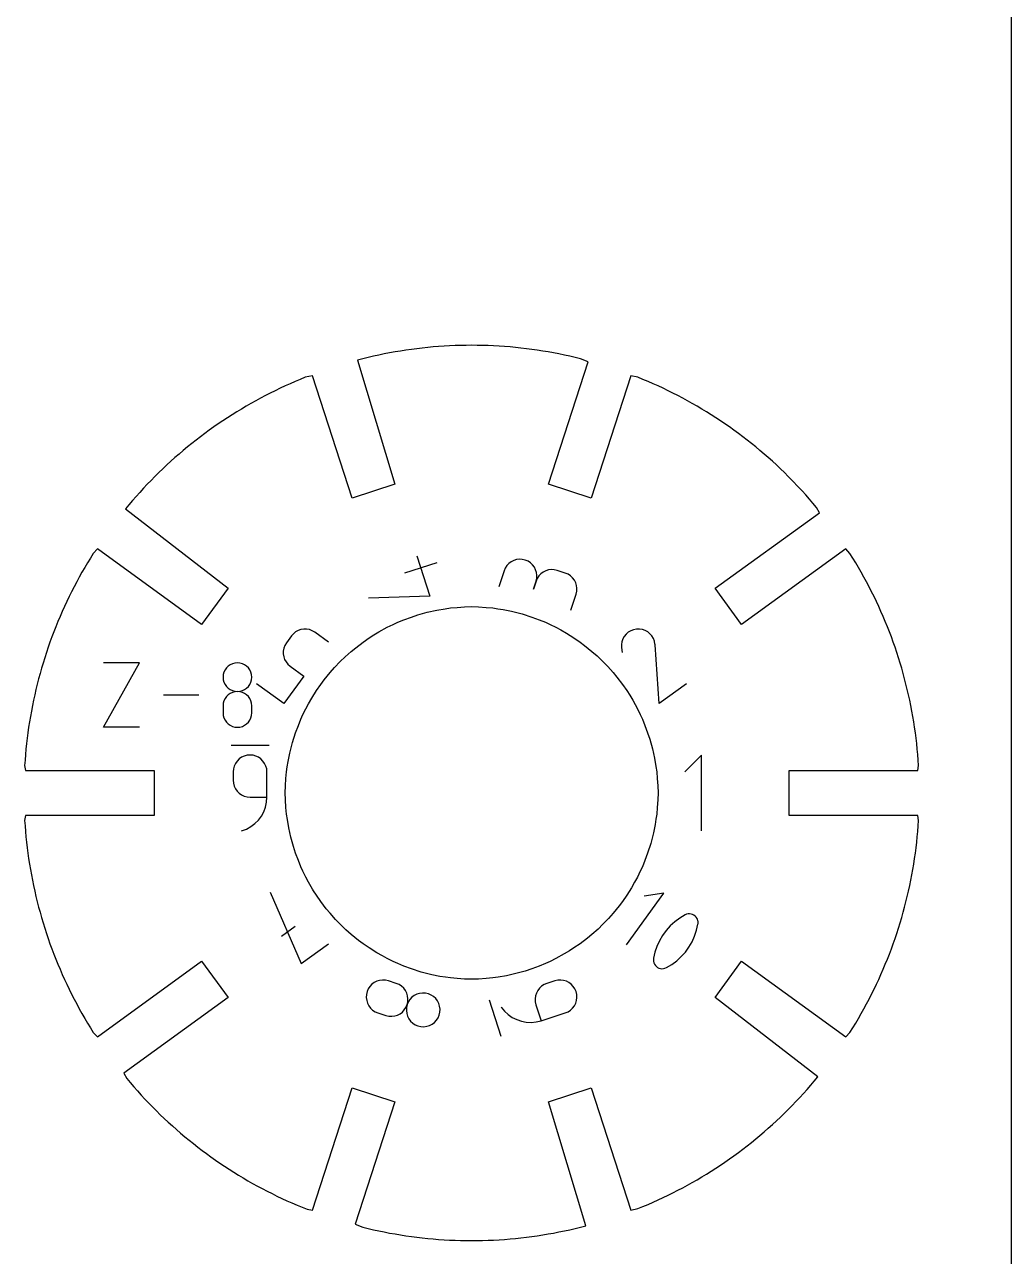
# Model space of a CAD drawing. Header units: metres. Extents: x 0 to 18, y 0 to 24.
# Drawn here: x 14.099 to 18, y 5.306 to 10.179 of the extents above; entities that cross this region are included whole.
import ezdxf

# ---------------------------------------------------------------- set-up
doc = ezdxf.new("R2010")
doc.units = ezdxf.units.M

msp = doc.modelspace()

# ---------------------------------------------------------------- linework, layer by layer
at = {"layer": 'annotation', "color": 1}
for p, q in [((15.727743, 8.050019), (15.601027, 8.008846)), ((15.648884, 8.076896), (15.700359, 7.918474)), ((16.01303, 8.047358), (16.005131, 8.039011)), ((16.022156, 8.054168), (16.01303, 8.047358)), ((16.03227, 8.059322), (16.022156, 8.054168)), ((16.043134, 8.0627), (16.03227, 8.059322)), ((16.054508, 8.064182), (16.043134, 8.0627)), ((16.066153, 8.06365), (16.054508, 8.064182)), ((16.077829, 8.060984), (16.066153, 8.06365)), ((16.088896, 8.056261), (16.077829, 8.060984)), ((16.077829, 8.060984), (16.077829, 8.060984)), ((16.098671, 8.049833), (16.088896, 8.056261)), ((16.107032, 8.041938), (16.098671, 8.049833)), ((16.113858, 8.032812), (16.107032, 8.041938)), ((15.993974, 8.018183), (15.973388, 7.954825)), ((15.9987, 8.029246), (15.993974, 8.018183)), ((16.005131, 8.039011), (15.9987, 8.029246)), ((16.119027, 8.022693), (16.113858, 8.032812)), ((16.122416, 8.011816), (16.119027, 8.022693)), ((16.123905, 8.000419), (16.122416, 8.011816)), ((16.12337, 7.988738), (16.123905, 8.000419)), ((16.131847, 7.997838), (16.125416, 7.988074)), ((16.139746, 8.006185), (16.131847, 7.997838)), ((16.148872, 8.012996), (16.139746, 8.006185)), ((16.158986, 8.018149), (16.148872, 8.012996)), ((16.16985, 8.021527), (16.158986, 8.018149)), ((16.181224, 8.02301), (16.16985, 8.021527)), ((16.192869, 8.022478), (16.181224, 8.02301)), ((16.204545, 8.019812), (16.192869, 8.022478)), ((16.236269, 8.009504), (16.204545, 8.019812)), ((16.204545, 8.019812), (16.204545, 8.019812)), ((16.247287, 8.004796), (16.236269, 8.009504)), ((16.257023, 7.998381), (16.247287, 8.004796)), ((16.265354, 7.990496), (16.257023, 7.998381)), ((16.12069, 7.977011), (16.110383, 7.945287)), ((16.110383, 7.945287), (16.12069, 7.977011)), ((16.12069, 7.977011), (16.12337, 7.988738)), ((16.125416, 7.988074), (16.12069, 7.977011)), ((16.12069, 7.977011), (16.12069, 7.977011)), ((16.272157, 7.981378), (16.265354, 7.990496)), ((16.277309, 7.971264), (16.272157, 7.981378)), ((16.280688, 7.96039), (16.277309, 7.971264)), ((16.282169, 7.948996), (16.280688, 7.96039)), ((16.281632, 7.937316), (16.282169, 7.948996)), ((15.700359, 7.918474), (15.457914, 7.909647)), ((16.258365, 7.862231), (16.278951, 7.925589)), ((16.278951, 7.925589), (16.281632, 7.937316)), ((16.278951, 7.925589), (16.278951, 7.925589)), ((15.153057, 7.760411), (15.13355, 7.733562)), ((15.160972, 7.769474), (15.153057, 7.760411)), ((15.17011, 7.776779), (15.160972, 7.769474)), ((15.18021, 7.782283), (15.17011, 7.776779)), ((15.191004, 7.785947), (15.18021, 7.782283)), ((15.20223, 7.787728), (15.191004, 7.785947)), ((15.213623, 7.787586), (15.20223, 7.787728)), ((15.224917, 7.78548), (15.213623, 7.787586)), ((15.235849, 7.781368), (15.224917, 7.78548)), ((15.246155, 7.77521), (15.235849, 7.781368)), ((15.30005, 7.736053), (15.246155, 7.77521)), ((15.246155, 7.77521), (15.246155, 7.77521)), ((16.464033, 7.748742), (16.460213, 7.737901)), ((16.469599, 7.758679), (16.464033, 7.748742)), ((16.476744, 7.767508), (16.469599, 7.758679)), ((16.485302, 7.775028), (16.476744, 7.767508)), ((16.495108, 7.781036), (16.485302, 7.775028)), ((16.505993, 7.785331), (16.495108, 7.781036)), ((16.517793, 7.78771), (16.505993, 7.785331)), ((16.529799, 7.78784), (16.517793, 7.78771)), ((16.517793, 7.78771), (16.517793, 7.78771)), ((16.541323, 7.785903), (16.529799, 7.78784)), ((16.552158, 7.782062), (16.541323, 7.785903)), ((16.562093, 7.776481), (16.552158, 7.782062)), ((16.57092, 7.769325), (16.562093, 7.776481)), ((16.57843, 7.760757), (16.57092, 7.769325)), ((16.584413, 7.750942), (16.57843, 7.760757)), ((16.588661, 7.740043), (16.584413, 7.750942)), ((15.121162, 7.701018), (15.121027, 7.689642)), ((15.123265, 7.712304), (15.121162, 7.701018)), ((15.127379, 7.72324), (15.123265, 7.712304)), ((15.13355, 7.733562), (15.127379, 7.72324)), ((15.13355, 7.733562), (15.13355, 7.733562)), ((16.460213, 7.737901), (16.458305, 7.726357)), ((16.458305, 7.726357), (16.458475, 7.714311)), ((16.458475, 7.714311), (16.461261, 7.695593)), ((16.590964, 7.728225), (16.588661, 7.740043)), ((16.591002, 7.72796), (16.590964, 7.728225)), ((16.590964, 7.728225), (16.590964, 7.728225)), ((16.591034, 7.727704), (16.591002, 7.72796)), ((16.591059, 7.727457), (16.591034, 7.727704)), ((16.591078, 7.727217), (16.591059, 7.727457)), ((16.591077, 7.726052), (16.591089, 7.726286)), ((16.607974, 7.49334), (16.591077, 7.726052)), ((16.591077, 7.726052), (16.591077, 7.726052)), ((16.59109, 7.726981), (16.591078, 7.727217)), ((16.591089, 7.726286), (16.591096, 7.726518)), ((16.591096, 7.726749), (16.59109, 7.726981)), ((16.591096, 7.726518), (16.591096, 7.726749)), ((14.410972, 7.39943), (14.552558, 7.654426)), ((14.552558, 7.654426), (14.410972, 7.654426)), ((14.920115, 7.650565), (14.911296, 7.646373)), ((14.929689, 7.6532), (14.920115, 7.650565)), ((14.939857, 7.654114), (14.929689, 7.6532)), ((14.950024, 7.6532), (14.939857, 7.654114)), ((14.939857, 7.654114), (14.939857, 7.654114)), ((14.959598, 7.650565), (14.950024, 7.6532)), ((14.968417, 7.646373), (14.959598, 7.650565)), ((15.121027, 7.689642), (15.122818, 7.678439)), ((15.122818, 7.678439), (15.126488, 7.66767)), ((15.126488, 7.66767), (15.131995, 7.657597)), ((15.131995, 7.657597), (15.139295, 7.648481)), ((14.884146, 7.607708), (14.883232, 7.597569)), ((14.886779, 7.617261), (14.884146, 7.607708)), ((14.890972, 7.626066), (14.886779, 7.617261)), ((14.896563, 7.633961), (14.890972, 7.626066)), ((14.903391, 7.640784), (14.896563, 7.633961)), ((14.911296, 7.646373), (14.903391, 7.640784)), ((14.976322, 7.640784), (14.968417, 7.646373)), ((14.98315, 7.633961), (14.976322, 7.640784)), ((14.988741, 7.626066), (14.98315, 7.633961)), ((14.992934, 7.617261), (14.988741, 7.626066)), ((14.995568, 7.607708), (14.992934, 7.617261)), ((14.996481, 7.597569), (14.995568, 7.607708)), ((15.202239, 7.601428), (15.123715, 7.493348)), ((15.139295, 7.648481), (15.148344, 7.640585)), ((15.148344, 7.640585), (15.202239, 7.601428)), ((14.883232, 7.597569), (14.883232, 7.597569)), ((14.883232, 7.597569), (14.884146, 7.587382)), ((14.884146, 7.587382), (14.886781, 7.577792)), ((14.886781, 7.577792), (14.890976, 7.568959)), ((14.890976, 7.568959), (14.896568, 7.561044)), ((14.896568, 7.561044), (14.903398, 7.554208)), ((14.903398, 7.554208), (14.911303, 7.548611)), ((14.96841, 7.548611), (14.976315, 7.554208)), ((14.976315, 7.554208), (14.983145, 7.561044)), ((14.983145, 7.561044), (14.988737, 7.568959)), ((14.988737, 7.568959), (14.992932, 7.577792)), ((14.992932, 7.577792), (14.995567, 7.587382)), ((14.995567, 7.587382), (14.996481, 7.597569)), ((14.996481, 7.597569), (14.996481, 7.597569)), ((15.123715, 7.493348), (15.015923, 7.571662)), ((16.715765, 7.571654), (16.607974, 7.49334)), ((14.787633, 7.526928), (14.648206, 7.526928)), ((14.886779, 7.503944), (14.884146, 7.494358)), ((14.890972, 7.512774), (14.886779, 7.503944)), ((14.896563, 7.520687), (14.890972, 7.512774)), ((14.903391, 7.527522), (14.896563, 7.520687)), ((14.911296, 7.533118), (14.903391, 7.527522)), ((14.920115, 7.537314), (14.911296, 7.533118)), ((14.911303, 7.548611), (14.920122, 7.544414)), ((14.929689, 7.53995), (14.920115, 7.537314)), ((14.920122, 7.544414), (14.929694, 7.541779)), ((14.939857, 7.540864), (14.929689, 7.53995)), ((14.929694, 7.541779), (14.939857, 7.540864)), ((14.939857, 7.540864), (14.95002, 7.541779)), ((14.950024, 7.539951), (14.939857, 7.540864)), ((14.939857, 7.540864), (14.939857, 7.540864)), ((14.939857, 7.540864), (14.939857, 7.540864)), ((14.95002, 7.541779), (14.959591, 7.544414)), ((14.959598, 7.537316), (14.950024, 7.539951)), ((14.959591, 7.544414), (14.96841, 7.548611)), ((14.968417, 7.533122), (14.959598, 7.537316)), ((14.976322, 7.527527), (14.968417, 7.533122)), ((14.98315, 7.520694), (14.976322, 7.527527)), ((14.988741, 7.512781), (14.98315, 7.520694)), ((14.992934, 7.503951), (14.988741, 7.512781)), ((14.995568, 7.494362), (14.992934, 7.503951)), ((14.884146, 7.494358), (14.883232, 7.484176)), ((14.883232, 7.484176), (14.883232, 7.455967)), ((14.883232, 7.455967), (14.883232, 7.455967)), ((14.883232, 7.455967), (14.884146, 7.445786)), ((14.995567, 7.445786), (14.996481, 7.455967)), ((14.996481, 7.484176), (14.995568, 7.494362)), ((14.996481, 7.455967), (14.996481, 7.484176)), ((14.996481, 7.484176), (14.996481, 7.484176)), ((14.884146, 7.445786), (14.886781, 7.43621)), ((14.886781, 7.43621), (14.890976, 7.427399)), ((14.890976, 7.427399), (14.896568, 7.419509)), ((14.896568, 7.419509), (14.903398, 7.412699)), ((14.903398, 7.412699), (14.911303, 7.407128)), ((14.911303, 7.407128), (14.920122, 7.402952)), ((14.959591, 7.402952), (14.96841, 7.407128)), ((14.96841, 7.407128), (14.976315, 7.412699)), ((14.976315, 7.412699), (14.983145, 7.419509)), ((14.983145, 7.419509), (14.988737, 7.427399)), ((14.988737, 7.427399), (14.992932, 7.43621)), ((14.992932, 7.43621), (14.995567, 7.445786)), ((14.552558, 7.39943), (14.410972, 7.39943)), ((14.920122, 7.402952), (14.929694, 7.400331)), ((14.929694, 7.400331), (14.939857, 7.399422)), ((14.939857, 7.399422), (14.95002, 7.400331)), ((14.939857, 7.399422), (14.939857, 7.399422)), ((14.95002, 7.400331), (14.959591, 7.402952)), ((15.065026, 7.327066), (14.915026, 7.327066)), ((14.939104, 7.265836), (14.932535, 7.256527)), ((14.947132, 7.273876), (14.939104, 7.265836)), ((14.956429, 7.280457), (14.947132, 7.273876)), ((14.966808, 7.285392), (14.956429, 7.280457)), ((14.978082, 7.288491), (14.966808, 7.285392)), ((14.990064, 7.289566), (14.978082, 7.288491)), ((15.00202, 7.288491), (14.990064, 7.289566)), ((14.990064, 7.289566), (14.990064, 7.289566)), ((15.013281, 7.285392), (15.00202, 7.288491)), ((15.023657, 7.280457), (15.013281, 7.285392)), ((15.032957, 7.273876), (15.023657, 7.280457)), ((15.040992, 7.265836), (15.032957, 7.273876)), ((15.047572, 7.256527), (15.040992, 7.265836)), ((16.774983, 7.289566), (16.708289, 7.222854)), ((16.774983, 6.989566), (16.774983, 7.289566)), ((14.924517, 7.234857), (14.923445, 7.222873)), ((14.923445, 7.222873), (14.923445, 7.189686)), ((14.92761, 7.246138), (14.924517, 7.234857)), ((14.932535, 7.256527), (14.92761, 7.246138)), ((15.052506, 7.246138), (15.047572, 7.256527)), ((15.055607, 7.234857), (15.052506, 7.246138)), ((15.056682, 7.222873), (15.055607, 7.234857)), ((15.056682, 7.123161), (15.056682, 7.222873)), ((15.056682, 7.222873), (15.056682, 7.222873)), ((14.923445, 7.189686), (14.923445, 7.189686)), ((14.923445, 7.189686), (14.924517, 7.177707)), ((14.924517, 7.177707), (14.92761, 7.166442)), ((14.92761, 7.166442), (14.932535, 7.156075)), ((14.932535, 7.156075), (14.939104, 7.146793)), ((14.939104, 7.146793), (14.947132, 7.138781)), ((14.947132, 7.138781), (14.956429, 7.132226)), ((14.956429, 7.132226), (14.966808, 7.127314)), ((14.966808, 7.127314), (14.978082, 7.12423)), ((14.978082, 7.12423), (14.990064, 7.123161)), ((14.990064, 7.123161), (15.056682, 7.123161)), ((15.055207, 7.102883), (15.056682, 7.123161)), ((15.034519, 7.047786), (15.043945, 7.064954)), ((15.043945, 7.064954), (15.050902, 7.083401)), ((15.050902, 7.083401), (15.055207, 7.102883)), ((14.99321, 7.006363), (15.008971, 7.018249)), ((15.008971, 7.018249), (15.0228, 7.032137)), ((15.0228, 7.032137), (15.034519, 7.047786)), ((14.956613, 6.989566), (14.975698, 6.996722)), ((14.956613, 6.989566), (14.956613, 6.989566)), ((14.975698, 6.996722), (14.99321, 7.006363)), ((15.069814, 6.746624), (15.192193, 6.464717)), ((16.477789, 6.539333), (16.625804, 6.743058)), ((16.625804, 6.743058), (16.547598, 6.73066)), ((16.669274, 6.629897), (16.651362, 6.613455)), ((16.688861, 6.644539), (16.669274, 6.629897)), ((16.710013, 6.65723), (16.688861, 6.644539)), ((16.71582, 6.659692), (16.710013, 6.65723)), ((16.710013, 6.65723), (16.710013, 6.65723)), ((16.721806, 6.661038), (16.71582, 6.659692)), ((16.727834, 6.661309), (16.721806, 6.661038)), ((16.733771, 6.660549), (16.727834, 6.661309)), ((16.739482, 6.6588), (16.733771, 6.660549)), ((16.744831, 6.656106), (16.739482, 6.6588)), ((16.749685, 6.652508), (16.744831, 6.656106)), ((16.753909, 6.64805), (16.749685, 6.652508)), ((16.757368, 6.642774), (16.753909, 6.64805)), ((16.758497, 6.640487), (16.757368, 6.642774)), ((16.757368, 6.642774), (16.757368, 6.642774)), ((16.759449, 6.63811), (16.758497, 6.640487)), ((16.760221, 6.635659), (16.759449, 6.63811)), ((16.760812, 6.63315), (16.760221, 6.635659)), ((16.761218, 6.630595), (16.760812, 6.63315)), ((16.761438, 6.628012), (16.761218, 6.630595)), ((16.76147, 6.625414), (16.761438, 6.628012)), ((15.113668, 6.572798), (15.167624, 6.611999)), ((16.635235, 6.595363), (16.621001, 6.575772)), ((16.651362, 6.613455), (16.635235, 6.595363)), ((16.747572, 6.572928), (16.755437, 6.59613)), ((16.755437, 6.59613), (16.76096, 6.620234)), ((16.76096, 6.620234), (16.761312, 6.622816)), ((16.76096, 6.620234), (16.76096, 6.620234)), ((16.761312, 6.622816), (16.76147, 6.625414)), ((15.192193, 6.464717), (15.300121, 6.543132)), ((16.598653, 6.532695), (16.590758, 6.509512)), ((16.608771, 6.554832), (16.598653, 6.532695)), ((16.621001, 6.575772), (16.608771, 6.554832)), ((16.711021, 6.510243), (16.725255, 6.529834)), ((16.725255, 6.529834), (16.737475, 6.55078)), ((16.737475, 6.55078), (16.747572, 6.572928)), ((16.584842, 6.482855), (16.584681, 6.480273)), ((16.584681, 6.480273), (16.584712, 6.477692)), ((16.585194, 6.485431), (16.584842, 6.482855)), ((16.590758, 6.509512), (16.585194, 6.485431)), ((16.585194, 6.485431), (16.585194, 6.485431)), ((16.676951, 6.475727), (16.694884, 6.492157)), ((16.694884, 6.492157), (16.711021, 6.510243)), ((16.584712, 6.477692), (16.584932, 6.475122)), ((16.584932, 6.475122), (16.585342, 6.472572)), ((16.585342, 6.472572), (16.58594, 6.47005)), ((16.58594, 6.47005), (16.586725, 6.467566)), ((16.586725, 6.467566), (16.587697, 6.465127)), ((16.587697, 6.465127), (16.588856, 6.462744)), ((16.588856, 6.462744), (16.588856, 6.462744)), ((16.588856, 6.462744), (16.592304, 6.457534)), ((16.592304, 6.457534), (16.596521, 6.453126)), ((16.596521, 6.453126), (16.601371, 6.449565)), ((16.601371, 6.449565), (16.606717, 6.446895)), ((16.606717, 6.446895), (16.612424, 6.445159)), ((16.612424, 6.445159), (16.618355, 6.444401)), ((16.618355, 6.444401), (16.624376, 6.444665)), ((16.624376, 6.444665), (16.63035, 6.445995)), ((16.63035, 6.445995), (16.636141, 6.448436)), ((16.636141, 6.448436), (16.657334, 6.461103)), ((16.636141, 6.448436), (16.636141, 6.448436)), ((16.657334, 6.461103), (16.676951, 6.475727)), ((15.480835, 6.389511), (15.471727, 6.382692)), ((15.490937, 6.394677), (15.480835, 6.389511)), ((15.501798, 6.398067), (15.490937, 6.394677)), ((15.513183, 6.399557), (15.501798, 6.398067)), ((15.524855, 6.399024), (15.513183, 6.399557)), ((15.536579, 6.396345), (15.524855, 6.399024)), ((15.536579, 6.396345), (15.536579, 6.396345)), ((15.568142, 6.38609), (15.536579, 6.396345)), ((15.579203, 6.381366), (15.568142, 6.38609)), ((16.163198, 6.385996), (16.152133, 6.381269)), ((16.194922, 6.396303), (16.163198, 6.385996)), ((16.163198, 6.385996), (16.163198, 6.385996)), ((16.206653, 6.398984), (16.194922, 6.396303)), ((16.218341, 6.399522), (16.206653, 6.398984)), ((16.229749, 6.39804), (16.218341, 6.399522)), ((16.240639, 6.39466), (16.229749, 6.39804)), ((16.250771, 6.389503), (16.240639, 6.39466)), ((16.259907, 6.382693), (16.250771, 6.389503)), ((15.450047, 6.341842), (15.4495, 6.33018)), ((15.452725, 6.353544), (15.450047, 6.341842)), ((15.457436, 6.364586), (15.452725, 6.353544)), ((15.452725, 6.353544), (15.452725, 6.353544)), ((15.463849, 6.374342), (15.457436, 6.364586)), ((15.471727, 6.382692), (15.463849, 6.374342)), ((15.588972, 6.374934), (15.579203, 6.381366)), ((15.597327, 6.367032), (15.588972, 6.374934)), ((15.604149, 6.357899), (15.597327, 6.367032)), ((15.609314, 6.347774), (15.604149, 6.357899)), ((15.612702, 6.336896), (15.609314, 6.347774)), ((15.61419, 6.325502), (15.612702, 6.336896)), ((15.639171, 6.338065), (15.630034, 6.331255)), ((15.649303, 6.343221), (15.639171, 6.338065)), ((15.660192, 6.346602), (15.649303, 6.343221)), ((15.6716, 6.348084), (15.660192, 6.346602)), ((15.683289, 6.347546), (15.6716, 6.348084)), ((15.695019, 6.344865), (15.683289, 6.347546)), ((15.706032, 6.340157), (15.695019, 6.344865)), ((15.695019, 6.344865), (15.695019, 6.344865)), ((15.715764, 6.333736), (15.706032, 6.340157)), ((16.118638, 6.336792), (16.11715, 6.325399)), ((16.122023, 6.347671), (16.118638, 6.336792)), ((16.127186, 6.357797), (16.122023, 6.347671)), ((16.134006, 6.366931), (16.127186, 6.357797)), ((16.142362, 6.374835), (16.134006, 6.366931)), ((16.152133, 6.381269), (16.142362, 6.374835)), ((16.267809, 6.374351), (16.259907, 6.382693)), ((16.274238, 6.3646), (16.267809, 6.374351)), ((16.278956, 6.353561), (16.274238, 6.3646)), ((16.281635, 6.341833), (16.278956, 6.353561)), ((16.278956, 6.353561), (16.278956, 6.353561)), ((16.28217, 6.330152), (16.281635, 6.341833)), ((15.4495, 6.33018), (15.450965, 6.318794)), ((15.450965, 6.318794), (15.454325, 6.307924)), ((15.454325, 6.307924), (15.459462, 6.297806)), ((15.459462, 6.297806), (15.466257, 6.28868)), ((15.466257, 6.28868), (15.474591, 6.280783)), ((15.599838, 6.281324), (15.606267, 6.291078)), ((15.606267, 6.291078), (15.610985, 6.302122)), ((15.608314, 6.290418), (15.607783, 6.27875)), ((15.610985, 6.302122), (15.608314, 6.290418)), ((15.610985, 6.302122), (15.613659, 6.313831)), ((15.615703, 6.313161), (15.610985, 6.302122)), ((15.610985, 6.302122), (15.610985, 6.302122)), ((15.610985, 6.302122), (15.610985, 6.302122)), ((15.613659, 6.313831), (15.61419, 6.325502)), ((15.622132, 6.322913), (15.615703, 6.313161)), ((15.630034, 6.331255), (15.622132, 6.322913)), ((15.724091, 6.325844), (15.715764, 6.333736)), ((15.730892, 6.316718), (15.724091, 6.325844)), ((15.736044, 6.306597), (15.730892, 6.316718)), ((15.739424, 6.295721), (15.736044, 6.306597)), ((15.740908, 6.284328), (15.739424, 6.295721)), ((15.934815, 6.320543), (15.981168, 6.177885)), ((15.983337, 6.292561), (15.983337, 6.292561)), ((15.983337, 6.292561), (15.995976, 6.276637)), ((16.11715, 6.325399), (16.117683, 6.313732)), ((16.117683, 6.313732), (16.120355, 6.302028)), ((16.120355, 6.302028), (16.140941, 6.23867)), ((16.256936, 6.280738), (16.265298, 6.288633)), ((16.265298, 6.288633), (16.272124, 6.297759)), ((16.272124, 6.297759), (16.277292, 6.307879)), ((16.277292, 6.307879), (16.280682, 6.318755)), ((16.280682, 6.318755), (16.28217, 6.330152)), ((15.474591, 6.280783), (15.484347, 6.274354)), ((15.484347, 6.274354), (15.495407, 6.269629)), ((15.495407, 6.269629), (15.52697, 6.259374)), ((15.52697, 6.259374), (15.52697, 6.259374)), ((15.52697, 6.259374), (15.538699, 6.256693)), ((15.538699, 6.256693), (15.550386, 6.256154)), ((15.550386, 6.256154), (15.561791, 6.257635)), ((15.561791, 6.257635), (15.572677, 6.261014)), ((15.572677, 6.261014), (15.582805, 6.26617)), ((15.582805, 6.26617), (15.591939, 6.27298)), ((15.591939, 6.27298), (15.599838, 6.281324)), ((15.607783, 6.27875), (15.609273, 6.267357)), ((15.609273, 6.267357), (15.612661, 6.256477)), ((15.612661, 6.256477), (15.617827, 6.24635)), ((15.617827, 6.24635), (15.62465, 6.237215)), ((15.62465, 6.237215), (15.633008, 6.22931)), ((15.718657, 6.231807), (15.726554, 6.240151)), ((15.726554, 6.240151), (15.732982, 6.249906)), ((15.732982, 6.249906), (15.737702, 6.26095)), ((15.737702, 6.26095), (15.740375, 6.272658)), ((15.737702, 6.26095), (15.737702, 6.26095)), ((15.740375, 6.272658), (15.740908, 6.284328)), ((15.995976, 6.276637), (16.010506, 6.262971)), ((16.010506, 6.262971), (16.026639, 6.251662)), ((16.026639, 6.251662), (16.044085, 6.242805)), ((16.044085, 6.242805), (16.062558, 6.236496)), ((16.121249, 6.233822), (16.140941, 6.23867)), ((16.140941, 6.23867), (16.236095, 6.269587)), ((16.236095, 6.269587), (16.247161, 6.274311)), ((16.236095, 6.269587), (16.236095, 6.269587)), ((16.247161, 6.274311), (16.256936, 6.280738)), ((15.633008, 6.22931), (15.642781, 6.222875)), ((15.642781, 6.222875), (15.653847, 6.218149)), ((15.653847, 6.218149), (15.653847, 6.218149)), ((15.653847, 6.218149), (15.665524, 6.215485)), ((15.665524, 6.215485), (15.67717, 6.214959)), ((15.67717, 6.214959), (15.688547, 6.216449)), ((15.688547, 6.216449), (15.699413, 6.219835)), ((15.699413, 6.219835), (15.70953, 6.224994)), ((15.70953, 6.224994), (15.718657, 6.231807)), ((16.062558, 6.236496), (16.081769, 6.232832)), ((16.081769, 6.232832), (16.101428, 6.231908)), ((16.101428, 6.231908), (16.121249, 6.233822))]:
    msp.add_line(p, q, dxfattribs=at)
at = {"layer": 'boundary', "color": 5}
for p, q in [((15.499123, 8.871789), (15.477893, 8.867164)), ((15.520416, 8.876169), (15.499123, 8.871789)), ((15.541745, 8.880266), (15.520416, 8.876169)), ((15.563139, 8.884121), (15.541745, 8.880266)), ((15.584565, 8.887701), (15.563139, 8.884121)), ((15.606041, 8.891029), (15.584565, 8.887701)), ((15.627554, 8.894078), (15.606041, 8.891029)), ((15.649095, 8.896873), (15.627554, 8.894078)), ((15.67068, 8.899393), (15.649095, 8.896873)), ((15.692293, 8.90166), (15.67068, 8.899393)), ((15.713926, 8.903656), (15.692293, 8.90166)), ((15.735589, 8.905388), (15.713926, 8.903656)), ((15.757271, 8.906852), (15.735589, 8.905388)), ((15.778961, 8.90805), (15.757271, 8.906852)), ((15.800671, 8.90899), (15.778961, 8.90805)), ((15.822386, 8.909652), (15.800671, 8.90899)), ((15.844109, 8.910056), (15.822386, 8.909652)), ((15.865845, 8.910189), (15.844109, 8.910056)), ((15.88757, 8.910056), (15.865845, 8.910189)), ((15.9093, 8.909652), (15.88757, 8.910056)), ((15.931011, 8.90899), (15.9093, 8.909652)), ((15.952728, 8.90805), (15.931011, 8.90899)), ((15.974422, 8.906852), (15.952728, 8.90805)), ((15.996094, 8.905388), (15.974422, 8.906852)), ((16.01776, 8.903656), (15.996094, 8.905388)), ((16.0394, 8.90166), (16.01776, 8.903656)), ((16.061008, 8.899393), (16.0394, 8.90166)), ((16.082586, 8.896873), (16.061008, 8.899393)), ((16.104139, 8.894078), (16.082586, 8.896873)), ((16.125647, 8.891029), (16.104139, 8.894078)), ((16.147122, 8.887701), (16.125647, 8.891029)), ((16.168554, 8.884121), (16.147122, 8.887701)), ((16.18993, 8.880266), (16.168554, 8.884121)), ((16.211275, 8.876169), (16.18993, 8.880266)), ((16.232554, 8.871789), (16.211275, 8.876169)), ((16.25379, 8.867164), (16.232554, 8.871789)), ((15.435618, 8.857125), (15.41457, 8.851718)), ((15.41457, 8.851718), (15.562361, 8.360805)), ((15.456723, 8.862273), (15.435618, 8.857125)), ((15.477893, 8.867164), (15.456723, 8.862273)), ((16.169334, 8.360801), (16.326553, 8.844672)), ((16.274953, 8.862273), (16.25379, 8.867164)), ((16.296068, 8.857125), (16.274953, 8.862273)), ((16.326553, 8.844672), (16.296068, 8.857125)), ((15.188255, 8.775404), (15.168227, 8.766975)), ((15.208384, 8.783597), (15.188255, 8.775404)), ((15.236333, 8.789813), (15.208384, 8.783597)), ((15.393548, 8.305954), (15.236333, 8.789813)), ((16.495363, 8.789812), (16.338146, 8.30595)), ((16.523309, 8.783597), (16.495363, 8.789812)), ((16.543428, 8.775404), (16.523309, 8.783597)), ((16.56345, 8.766975), (16.543428, 8.775404)), ((15.089217, 8.730778), (15.069747, 8.721132)), ((15.108811, 8.740192), (15.089217, 8.730778)), ((15.128505, 8.749354), (15.108811, 8.740192)), ((15.148314, 8.758285), (15.128505, 8.749354)), ((15.168227, 8.766975), (15.148314, 8.758285)), ((16.583374, 8.758285), (16.56345, 8.766975)), ((16.603182, 8.749354), (16.583374, 8.758285)), ((16.62288, 8.740192), (16.603182, 8.749354)), ((16.642465, 8.730778), (16.62288, 8.740192)), ((16.661928, 8.721132), (16.642465, 8.730778)), ((14.993105, 8.680154), (14.974269, 8.669333)), ((15.012083, 8.690753), (14.993105, 8.680154)), ((15.031175, 8.701111), (15.012083, 8.690753)), ((15.050409, 8.711234), (15.031175, 8.701111)), ((15.069747, 8.721132), (15.050409, 8.711234)), ((16.681284, 8.711234), (16.661928, 8.721132)), ((16.700508, 8.701111), (16.681284, 8.711234)), ((16.719611, 8.690753), (16.700508, 8.701111)), ((16.738577, 8.680154), (16.719611, 8.690753)), ((16.757418, 8.669333), (16.738577, 8.680154)), ((14.918567, 8.635477), (14.900278, 8.623746)), ((14.936991, 8.646987), (14.918567, 8.635477)), ((14.95556, 8.658275), (14.936991, 8.646987)), ((14.974269, 8.669333), (14.95556, 8.658275)), ((16.776124, 8.658275), (16.757418, 8.669333)), ((16.79469, 8.646987), (16.776124, 8.658275)), ((16.813128, 8.635477), (16.79469, 8.646987)), ((16.831406, 8.623746), (16.813128, 8.635477)), ((14.8463, 8.587195), (14.828613, 8.574576)), ((14.864147, 8.599591), (14.8463, 8.587195)), ((14.88213, 8.611776), (14.864147, 8.599591)), ((14.900278, 8.623746), (14.88213, 8.611776)), ((16.849547, 8.611776), (16.831406, 8.623746)), ((16.867546, 8.599591), (16.849547, 8.611776)), ((16.885381, 8.587195), (16.867546, 8.599591)), ((16.903069, 8.574576), (16.885381, 8.587195)), ((14.776496, 8.535428), (14.759447, 8.521955)), ((14.793715, 8.548689), (14.776496, 8.535428)), ((14.811083, 8.561735), (14.793715, 8.548689)), ((14.828613, 8.574576), (14.811083, 8.561735)), ((16.920602, 8.561735), (16.903069, 8.574576)), ((16.93798, 8.548689), (16.920602, 8.561735)), ((16.955182, 8.535428), (16.93798, 8.548689)), ((16.972228, 8.521955), (16.955182, 8.535428)), ((14.709326, 8.480294), (14.692959, 8.466001)), ((14.725853, 8.494383), (14.709326, 8.480294)), ((14.742574, 8.508268), (14.725853, 8.494383)), ((14.759447, 8.521955), (14.742574, 8.508268)), ((16.989113, 8.508268), (16.972228, 8.521955)), ((17.005822, 8.494383), (16.989113, 8.508268)), ((17.022369, 8.480294), (17.005822, 8.494383)), ((17.038733, 8.466001), (17.022369, 8.480294)), ((14.660755, 8.436817), (14.644932, 8.421934)), ((14.676765, 8.451509), (14.660755, 8.436817)), ((14.692959, 8.466001), (14.676765, 8.451509)), ((17.054917, 8.451509), (17.038733, 8.466001)), ((17.070938, 8.436817), (17.054917, 8.451509)), ((17.086762, 8.421934), (17.070938, 8.436817)), ((14.61382, 8.391577), (14.598546, 8.376124)), ((14.629283, 8.406847), (14.61382, 8.391577)), ((14.644932, 8.421934), (14.629283, 8.406847)), ((17.102406, 8.406847), (17.086762, 8.421934)), ((17.117857, 8.391577), (17.102406, 8.406847)), ((17.138614, 8.370442), (17.117857, 8.391577)), ((14.568594, 8.344657), (14.553897, 8.328638)), ((14.583456, 8.360454), (14.568594, 8.344657)), ((14.598546, 8.376124), (14.583456, 8.360454)), ((15.562361, 8.360805), (15.393548, 8.305954)), ((16.338146, 8.30595), (16.169334, 8.360801)), ((17.153631, 8.354719), (17.138614, 8.370442)), ((17.172462, 8.334452), (17.153631, 8.354719)), ((17.187019, 8.318325), (17.172462, 8.334452)), ((14.525107, 8.296087), (14.511028, 8.279542)), ((14.539411, 8.312451), (14.525107, 8.296087)), ((14.553897, 8.328638), (14.539411, 8.312451)), ((17.201384, 8.302028), (17.187019, 8.318325)), ((17.215555, 8.285548), (17.201384, 8.302028)), ((17.229509, 8.268898), (17.215555, 8.285548)), ((14.511028, 8.279542), (14.497133, 8.262837)), ((14.497133, 8.262837), (14.902696, 7.949038)), ((16.828991, 7.949032), (17.240783, 8.248216)), ((17.240783, 8.248216), (17.229509, 8.268898)), ((14.386579, 8.104617), (14.369926, 8.086846)), ((14.798364, 7.805438), (14.386579, 8.104617)), ((17.345114, 8.104616), (16.933323, 7.805432)), ((17.361758, 8.086846), (17.345114, 8.104616)), ((14.347128, 8.049844), (14.336069, 8.031136)), ((14.358408, 8.068409), (14.347128, 8.049844)), ((14.369926, 8.086846), (14.358408, 8.068409)), ((17.373268, 8.068409), (17.361758, 8.086846)), ((17.384556, 8.049844), (17.373268, 8.068409)), ((17.395614, 8.031136), (17.384556, 8.049844)), ((14.314653, 7.993331), (14.30429, 7.974226)), ((14.32524, 8.012298), (14.314653, 7.993331)), ((14.336069, 8.031136), (14.32524, 8.012298)), ((17.406435, 8.012298), (17.395614, 8.031136)), ((17.417034, 7.993331), (17.406435, 8.012298)), ((17.427392, 7.974226), (17.417034, 7.993331)), ((14.294162, 7.955003), (14.284281, 7.935648)), ((14.30429, 7.974226), (14.294162, 7.955003)), ((14.902696, 7.949038), (14.798364, 7.805438)), ((16.933323, 7.805432), (16.828991, 7.949032)), ((17.437513, 7.955003), (17.427392, 7.974226)), ((17.447415, 7.935648), (17.437513, 7.955003)), ((14.265219, 7.896599), (14.256042, 7.876906)), ((14.274626, 7.916184), (14.265219, 7.896599)), ((14.284281, 7.935648), (14.274626, 7.916184)), ((17.45706, 7.916184), (17.447415, 7.935648)), ((17.466473, 7.896599), (17.45706, 7.916184)), ((17.475635, 7.876906), (17.466473, 7.896599)), ((14.247122, 7.857093), (14.238436, 7.83717)), ((14.256042, 7.876906), (14.247122, 7.857093)), ((17.484566, 7.857093), (17.475635, 7.876906)), ((17.493251, 7.83717), (17.484566, 7.857093)), ((14.221809, 7.797028), (14.213862, 7.776803)), ((14.229998, 7.817146), (14.221809, 7.797028)), ((14.238436, 7.83717), (14.229998, 7.817146)), ((17.501685, 7.817146), (17.493251, 7.83717)), ((17.509878, 7.797028), (17.501685, 7.817146)), ((17.517819, 7.776803), (17.509878, 7.797028)), ((14.206167, 7.756475), (14.198721, 7.73606)), ((14.213862, 7.776803), (14.206167, 7.756475)), ((17.525512, 7.756475), (17.517819, 7.776803)), ((17.53296, 7.73606), (17.525512, 7.756475)), ((14.191533, 7.715563), (14.184592, 7.694973)), ((14.198721, 7.73606), (14.191533, 7.715563)), ((17.540159, 7.715563), (17.53296, 7.73606)), ((17.547102, 7.694973), (17.540159, 7.715563)), ((14.171464, 7.653552), (14.165286, 7.632717)), ((14.177896, 7.674296), (14.171464, 7.653552)), ((14.184592, 7.694973), (14.177896, 7.674296)), ((17.553796, 7.674296), (17.547102, 7.694973)), ((17.56023, 7.653552), (17.553796, 7.674296)), ((17.566407, 7.632717), (17.56023, 7.653552)), ((14.159361, 7.611807), (14.153694, 7.590836)), ((14.165286, 7.632717), (14.159361, 7.611807)), ((17.57233, 7.611807), (17.566407, 7.632717)), ((17.577999, 7.590836), (17.57233, 7.611807)), ((14.148287, 7.569787), (14.143128, 7.548683)), ((14.153694, 7.590836), (14.148287, 7.569787)), ((17.583406, 7.569787), (17.577999, 7.590836)), ((17.588554, 7.548683), (17.583406, 7.569787)), ((14.133605, 7.506274), (14.129245, 7.484996)), ((14.138241, 7.527508), (14.133605, 7.506274)), ((14.143128, 7.548683), (14.138241, 7.527508)), ((17.593447, 7.527508), (17.588554, 7.548683)), ((17.598069, 7.506274), (17.593447, 7.527508)), ((17.602448, 7.484996), (17.598069, 7.506274)), ((14.125128, 7.463661), (14.121291, 7.442273)), ((14.129245, 7.484996), (14.125128, 7.463661)), ((17.606548, 7.463661), (17.602448, 7.484996)), ((17.610402, 7.442273), (17.606548, 7.463661)), ((14.1177, 7.420841), (14.114382, 7.399365)), ((14.121291, 7.442273), (14.1177, 7.420841)), ((17.613982, 7.420841), (17.610402, 7.442273)), ((17.61731, 7.399365), (17.613982, 7.420841)), ((14.111327, 7.377857), (14.108535, 7.356306)), ((14.114382, 7.399365), (14.111327, 7.377857)), ((17.62036, 7.377857), (17.61731, 7.399365)), ((17.623154, 7.356306), (17.62036, 7.377857)), ((14.103751, 7.313119), (14.101746, 7.29148)), ((14.106003, 7.334726), (14.103751, 7.313119)), ((14.108535, 7.356306), (14.106003, 7.334726)), ((17.625673, 7.334726), (17.623154, 7.356306)), ((17.62794, 7.313119), (17.625673, 7.334726)), ((17.629938, 7.29148), (17.62794, 7.313119)), ((14.100013, 7.269813), (14.098552, 7.248141)), ((14.101746, 7.29148), (14.100013, 7.269813)), ((17.63167, 7.269813), (17.629938, 7.29148)), ((17.633133, 7.248141), (17.63167, 7.269813)), ((14.098552, 7.248141), (14.101843, 7.228316)), ((14.101843, 7.228316), (14.610026, 7.228316)), ((14.610026, 7.228316), (14.610026, 7.050816)), ((17.121665, 7.050816), (17.121665, 7.228316)), ((17.121665, 7.228316), (17.629835, 7.228316)), ((17.629835, 7.228316), (17.633133, 7.248141)), ((14.101845, 7.050816), (14.098552, 7.03099)), ((14.098552, 7.03099), (14.100013, 7.009307)), ((14.610026, 7.050816), (14.101845, 7.050816)), ((17.629839, 7.050816), (17.121665, 7.050816)), ((17.633133, 7.03099), (17.629839, 7.050816)), ((17.63167, 7.009307), (17.633133, 7.03099)), ((14.100013, 7.009307), (14.101746, 6.987652)), ((14.101746, 6.987652), (14.103751, 6.966012)), ((17.62794, 6.966012), (17.629938, 6.987652)), ((17.629938, 6.987652), (17.63167, 7.009307)), ((14.103751, 6.966012), (14.106003, 6.944399)), ((14.106003, 6.944399), (14.108535, 6.922814)), ((14.108535, 6.922814), (14.111327, 6.901274)), ((17.62036, 6.901274), (17.623154, 6.922814)), ((17.623154, 6.922814), (17.625673, 6.944399)), ((17.625673, 6.944399), (17.62794, 6.966012)), ((14.111327, 6.901274), (14.114382, 6.879759)), ((14.114382, 6.879759), (14.1177, 6.858285)), ((17.613982, 6.858285), (17.61731, 6.879759)), ((17.61731, 6.879759), (17.62036, 6.901274)), ((14.1177, 6.858285), (14.121291, 6.836858)), ((14.121291, 6.836858), (14.125128, 6.815464)), ((17.606548, 6.815464), (17.610402, 6.836858)), ((17.610402, 6.836858), (17.613982, 6.858285)), ((14.125128, 6.815464), (14.129245, 6.794137)), ((14.129245, 6.794137), (14.133605, 6.772841)), ((14.133605, 6.772841), (14.138241, 6.751612)), ((17.593447, 6.751612), (17.598069, 6.772841)), ((17.598069, 6.772841), (17.602448, 6.794137)), ((17.602448, 6.794137), (17.606548, 6.815464)), ((14.138241, 6.751612), (14.143128, 6.730442)), ((14.143128, 6.730442), (14.148287, 6.709338)), ((17.583406, 6.709338), (17.588554, 6.730442)), ((17.588554, 6.730442), (17.593447, 6.751612)), ((14.148287, 6.709338), (14.153694, 6.688288)), ((14.153694, 6.688288), (14.159361, 6.667322)), ((17.57233, 6.667322), (17.577999, 6.688288)), ((17.577999, 6.688288), (17.583406, 6.709338)), ((14.159361, 6.667322), (14.165286, 6.646414)), ((14.165286, 6.646414), (14.171464, 6.625579)), ((17.56023, 6.625579), (17.566407, 6.646414)), ((17.566407, 6.646414), (17.57233, 6.667322)), ((14.171464, 6.625579), (14.177896, 6.604819)), ((14.177896, 6.604819), (14.184592, 6.584147)), ((14.184592, 6.584147), (14.191533, 6.563562)), ((17.540159, 6.563562), (17.547102, 6.584147)), ((17.547102, 6.584147), (17.553796, 6.604819)), ((17.553796, 6.604819), (17.56023, 6.625579)), ((14.191533, 6.563562), (14.198721, 6.543055)), ((14.198721, 6.543055), (14.206167, 6.522639)), ((17.525512, 6.522639), (17.53296, 6.543055)), ((17.53296, 6.543055), (17.540159, 6.563562)), ((14.206167, 6.522639), (14.213862, 6.502322)), ((14.213862, 6.502322), (14.221809, 6.482104)), ((14.221809, 6.482104), (14.229998, 6.461972)), ((17.501685, 6.461972), (17.509878, 6.482104)), ((17.509878, 6.482104), (17.517819, 6.502322)), ((17.517819, 6.502322), (17.525512, 6.522639)), ((14.229998, 6.461972), (14.238453, 6.441929)), ((14.238453, 6.441929), (14.247122, 6.422033)), ((14.386574, 6.174512), (14.798359, 6.473691)), ((14.798359, 6.473691), (14.902691, 6.330091)), ((16.828997, 6.330097), (16.933329, 6.473697)), ((16.933329, 6.473697), (17.34512, 6.174513)), ((17.484566, 6.422033), (17.49324, 6.441929)), ((17.49324, 6.441929), (17.501685, 6.461972)), ((14.247122, 6.422033), (14.256042, 6.402224)), ((14.256042, 6.402224), (14.265219, 6.382531)), ((17.466473, 6.382531), (17.475635, 6.402224)), ((17.475635, 6.402224), (17.484566, 6.422033)), ((14.265219, 6.382531), (14.274626, 6.362936)), ((14.274626, 6.362936), (14.284281, 6.343467)), ((14.284281, 6.343467), (14.294162, 6.324128)), ((17.437513, 6.324128), (17.447415, 6.343467)), ((17.447415, 6.343467), (17.45706, 6.362936)), ((17.45706, 6.362936), (17.466473, 6.382531)), ((14.294162, 6.324128), (14.30429, 6.304894)), ((14.30429, 6.304894), (14.314653, 6.285801)), ((14.314653, 6.285801), (14.32524, 6.266823)), ((14.902691, 6.330091), (14.490902, 6.030909)), ((17.23455, 6.016293), (16.828997, 6.330097)), ((17.406435, 6.266823), (17.417034, 6.285801)), ((17.417034, 6.285801), (17.427392, 6.304894)), ((17.427392, 6.304894), (17.437513, 6.324128)), ((14.32524, 6.266823), (14.336069, 6.247987)), ((14.336069, 6.247987), (14.347128, 6.229278)), ((17.384556, 6.229278), (17.395614, 6.247987)), ((17.395614, 6.247987), (17.406435, 6.266823)), ((14.347128, 6.229278), (14.358408, 6.210711)), ((14.358408, 6.210711), (14.369926, 6.192285)), ((14.369926, 6.192285), (14.386574, 6.174512)), ((17.34512, 6.174513), (17.361758, 6.192285)), ((17.361758, 6.192285), (17.373268, 6.210711)), ((17.373268, 6.210711), (17.384556, 6.229278)), ((14.490902, 6.030909), (14.502173, 6.010227)), ((14.502173, 6.010227), (14.51614, 5.993572)), ((14.51614, 5.993572), (14.530298, 5.977104)), ((17.206574, 5.983044), (17.220666, 5.999573)), ((17.220666, 5.999573), (17.23455, 6.016293)), ((14.530298, 5.977104), (14.544667, 5.960805)), ((14.544667, 5.960805), (14.559231, 5.94467)), ((14.559231, 5.94467), (14.573995, 5.928732)), ((15.236329, 5.489309), (15.393548, 5.973177)), ((15.393548, 5.973177), (15.56236, 5.918326)), ((16.169335, 5.918328), (16.338148, 5.973178)), ((16.338148, 5.973178), (16.495366, 5.489309)), ((17.163099, 5.934473), (17.17779, 5.950484)), ((17.17779, 5.950484), (17.192281, 5.96668)), ((17.192281, 5.96668), (17.206574, 5.983044)), ((14.573995, 5.928732), (14.588944, 5.912968)), ((14.588944, 5.912968), (14.604091, 5.89739)), ((14.604091, 5.89739), (14.61943, 5.881994)), ((15.56236, 5.918326), (15.405141, 5.434457)), ((16.317118, 5.427412), (16.169335, 5.918328)), ((17.117857, 5.887537), (17.13313, 5.903001)), ((17.13313, 5.903001), (17.148215, 5.91865)), ((17.148215, 5.91865), (17.163099, 5.934473)), ((14.61943, 5.881994), (14.634965, 5.866795)), ((14.634965, 5.866795), (14.650673, 5.85179)), ((14.650673, 5.85179), (14.666569, 5.836979)), ((17.070938, 5.842314), (17.086762, 5.857191)), ((17.086762, 5.857191), (17.102406, 5.872267)), ((17.102406, 5.872267), (17.117857, 5.887537)), ((14.666569, 5.836979), (14.682639, 5.822359)), ((14.682639, 5.822359), (14.6989, 5.80794)), ((14.6989, 5.80794), (14.715326, 5.793714)), ((17.005822, 5.784747), (17.022369, 5.798826)), ((17.022369, 5.798826), (17.038733, 5.81313)), ((17.038733, 5.81313), (17.054917, 5.827615)), ((17.054917, 5.827615), (17.070938, 5.842314)), ((14.715326, 5.793714), (14.731919, 5.779706)), ((14.731919, 5.779706), (14.748701, 5.765883)), ((14.748701, 5.765883), (14.765633, 5.752286)), ((14.765633, 5.752286), (14.782749, 5.73889)), ((16.955182, 5.743702), (16.972228, 5.757176)), ((16.972228, 5.757176), (16.989113, 5.770852)), ((16.989113, 5.770852), (17.005822, 5.784747)), ((14.782749, 5.73889), (14.800015, 5.725691)), ((14.800015, 5.725691), (14.817449, 5.712723)), ((14.817449, 5.712723), (14.835033, 5.699961)), ((16.885381, 5.69193), (16.903069, 5.704546)), ((16.903069, 5.704546), (16.920602, 5.717379)), ((16.920602, 5.717379), (16.93798, 5.730432)), ((16.93798, 5.730432), (16.955182, 5.743702)), ((14.835033, 5.699961), (14.852774, 5.687429)), ((14.852774, 5.687429), (14.870675, 5.6751)), ((14.870675, 5.6751), (14.888718, 5.662999)), ((14.888718, 5.662999), (14.906915, 5.651124)), ((16.813128, 5.643644), (16.831406, 5.655384)), ((16.831406, 5.655384), (16.849547, 5.667337)), ((16.849547, 5.667337), (16.867546, 5.679522)), ((16.867546, 5.679522), (16.885381, 5.69193)), ((14.906915, 5.651124), (14.925257, 5.639462)), ((14.925257, 5.639462), (14.943729, 5.628036)), ((14.943729, 5.628036), (14.962346, 5.616832)), ((14.962346, 5.616832), (14.981109, 5.605858)), ((14.981109, 5.605858), (14.999993, 5.595114)), ((16.738577, 5.598961), (16.757418, 5.609788)), ((16.757418, 5.609788), (16.776124, 5.620846)), ((16.776124, 5.620846), (16.79469, 5.632128)), ((16.79469, 5.632128), (16.813128, 5.643644)), ((14.999993, 5.595114), (15.019013, 5.584616)), ((15.019013, 5.584616), (15.038153, 5.574331)), ((15.038153, 5.574331), (15.057429, 5.564292)), ((15.057429, 5.564292), (15.076815, 5.554494)), ((15.076815, 5.554494), (15.096327, 5.544932)), ((16.642465, 5.548346), (16.661928, 5.557998)), ((16.661928, 5.557998), (16.681284, 5.56788)), ((16.681284, 5.56788), (16.700508, 5.578009)), ((16.700508, 5.578009), (16.719611, 5.588372)), ((16.719611, 5.588372), (16.738577, 5.598961)), ((15.096327, 5.544932), (15.115958, 5.535608)), ((15.115958, 5.535608), (15.135694, 5.526521)), ((15.135694, 5.526521), (15.155544, 5.517691)), ((15.155544, 5.517691), (15.1755, 5.509095)), ((15.1755, 5.509095), (15.195557, 5.500742)), ((16.543428, 5.503718), (16.56345, 5.512155)), ((16.56345, 5.512155), (16.583374, 5.52084)), ((16.583374, 5.52084), (16.603182, 5.529761)), ((16.603182, 5.529761), (16.62288, 5.538938)), ((16.62288, 5.538938), (16.642465, 5.548346)), ((15.195557, 5.500742), (15.215723, 5.492648)), ((15.215723, 5.492648), (15.236329, 5.489309)), ((16.495366, 5.489309), (16.523309, 5.495529)), ((16.523309, 5.495529), (16.543428, 5.503718)), ((15.405141, 5.434457), (15.435618, 5.422006)), ((15.435618, 5.422006), (15.456723, 5.416847)), ((15.456723, 5.416847), (15.477893, 5.41196)), ((15.477893, 5.41196), (15.499123, 5.407325)), ((16.232554, 5.407325), (16.25379, 5.41196)), ((16.25379, 5.41196), (16.274953, 5.416847)), ((16.274953, 5.416847), (16.296068, 5.422006)), ((16.296068, 5.422006), (16.317118, 5.427412)), ((15.499123, 5.407325), (15.520416, 5.402962)), ((15.520416, 5.402962), (15.541745, 5.398848)), ((15.541745, 5.398848), (15.563139, 5.39501)), ((15.563139, 5.39501), (15.584565, 5.391419)), ((15.584565, 5.391419), (15.606041, 5.388102)), ((15.606041, 5.388102), (15.627554, 5.385045)), ((15.627554, 5.385045), (15.649095, 5.382253)), ((15.649095, 5.382253), (15.67068, 5.379722)), ((15.67068, 5.379722), (15.692293, 5.37747)), ((15.692293, 5.37747), (15.713926, 5.375464)), ((15.713926, 5.375464), (15.735589, 5.373732)), ((15.735589, 5.373732), (15.757271, 5.372272)), ((15.757271, 5.372272), (15.778961, 5.371069)), ((15.778961, 5.371069), (15.800671, 5.370134)), ((15.800671, 5.370134), (15.822386, 5.369469)), ((15.822386, 5.369469), (15.844109, 5.369074)), ((15.844109, 5.369074), (15.865845, 5.368942)), ((15.865845, 5.368942), (15.88757, 5.369074)), ((15.88757, 5.369074), (15.9093, 5.369469)), ((15.9093, 5.369469), (15.931011, 5.370134)), ((15.931011, 5.370134), (15.952728, 5.371069)), ((15.952728, 5.371069), (15.974422, 5.372272)), ((15.974422, 5.372272), (15.996094, 5.373732)), ((15.996094, 5.373732), (16.01776, 5.375464)), ((16.01776, 5.375464), (16.0394, 5.37747)), ((16.0394, 5.37747), (16.061008, 5.379722)), ((16.061008, 5.379722), (16.082586, 5.382253)), ((16.082586, 5.382253), (16.104139, 5.385045)), ((16.104139, 5.385045), (16.125647, 5.388102)), ((16.125647, 5.388102), (16.147122, 5.391419)), ((16.147122, 5.391419), (16.168554, 5.39501)), ((16.168554, 5.39501), (16.18993, 5.398848)), ((16.18993, 5.398848), (16.211275, 5.402962)), ((16.211275, 5.402962), (16.232554, 5.407325))]:
    msp.add_line(p, q, dxfattribs=at)
at = {"layer": 'frame', "color": 5}
msp.add_line((18, 0), (18, 24), dxfattribs=at)
at = {"layer": 'hole', "color": 5}
for p, q in [((15.653713, 7.844183), (15.690745, 7.854341)), ((15.690745, 7.854341), (15.728444, 7.862585)), ((15.728444, 7.862585), (15.761045, 7.868174)), ((15.761045, 7.868174), (15.782514, 7.871393)), ((15.782514, 7.871393), (15.808294, 7.873753)), ((15.808294, 7.873753), (15.838133, 7.875695)), ((15.838133, 7.875695), (15.865855, 7.876668)), ((15.865855, 7.876668), (15.893576, 7.875694)), ((15.893576, 7.875694), (15.923417, 7.873751)), ((15.923417, 7.873751), (15.949195, 7.87139)), ((15.949195, 7.87139), (15.969558, 7.868336)), ((15.969558, 7.868336), (15.990865, 7.865145)), ((15.990865, 7.865145), (16.02327, 7.858459)), ((16.02327, 7.858459), (16.065214, 7.847974)), ((16.065214, 7.847974), (16.103432, 7.835529)), ((15.532493, 7.794868), (15.555847, 7.806303)), ((15.555847, 7.806303), (15.574163, 7.814708)), ((15.574163, 7.814708), (15.598472, 7.824384)), ((15.598472, 7.824384), (15.628272, 7.835535)), ((15.628272, 7.835535), (15.653713, 7.844183)), ((16.103432, 7.835529), (16.13323, 7.824378)), ((16.13323, 7.824378), (16.157546, 7.814698)), ((16.157546, 7.814698), (16.17584, 7.806303)), ((16.17584, 7.806303), (16.199217, 7.794856)), ((15.436868, 7.735959), (15.461067, 7.752719)), ((15.461067, 7.752719), (15.479099, 7.764633)), ((15.479099, 7.764633), (15.499384, 7.776576)), ((15.499384, 7.776576), (15.532493, 7.794868)), ((16.199217, 7.794856), (16.218458, 7.784198)), ((16.218458, 7.784198), (16.240887, 7.771842)), ((16.240887, 7.771842), (16.270634, 7.75271)), ((16.270634, 7.75271), (16.294833, 7.735951)), ((15.365812, 7.678267), (15.389949, 7.699031)), ((15.389949, 7.699031), (15.407482, 7.71402)), ((15.407482, 7.71402), (15.436868, 7.735959)), ((16.294833, 7.735951), (16.312743, 7.722963)), ((16.312743, 7.722963), (16.34175, 7.699021)), ((16.34175, 7.699021), (16.36259, 7.681293)), ((15.324142, 7.63634), (15.346516, 7.658918)), ((15.346516, 7.658918), (15.365812, 7.678267)), ((16.36259, 7.681293), (16.385182, 7.658907)), ((16.385182, 7.658907), (16.404522, 7.639623)), ((15.282472, 7.586499), (15.306402, 7.615488)), ((15.306402, 7.615488), (15.324142, 7.63634)), ((16.404522, 7.639623), (16.425296, 7.615476)), ((16.425296, 7.615476), (16.440278, 7.597952)), ((15.25271, 7.544374), (15.269471, 7.568572)), ((15.269471, 7.568572), (15.282472, 7.586499)), ((16.440278, 7.597952), (16.462226, 7.568559)), ((16.462226, 7.568559), (16.478986, 7.54436)), ((15.221222, 7.492202), (15.233567, 7.514612)), ((15.233567, 7.514612), (15.25271, 7.544374)), ((16.478986, 7.54436), (16.490908, 7.526317)), ((16.490908, 7.526317), (16.502837, 7.506059)), ((16.502837, 7.506059), (16.521134, 7.472942)), ((15.199131, 7.449611), (15.210552, 7.472942)), ((15.210552, 7.472942), (15.221222, 7.492202)), ((16.521134, 7.472942), (16.532578, 7.449573)), ((15.169899, 7.377163), (15.181049, 7.406965)), ((15.181049, 7.406965), (15.19072, 7.431271)), ((15.19072, 7.431271), (15.199131, 7.449611)), ((16.532578, 7.449573), (16.540976, 7.431271)), ((16.540976, 7.431271), (16.550656, 7.406959)), ((16.550656, 7.406959), (16.561808, 7.37716)), ((15.157461, 7.338983), (15.169899, 7.377163)), ((16.561808, 7.37716), (16.570454, 7.351725)), ((15.146954, 7.296987), (15.157461, 7.338983)), ((16.570454, 7.351725), (16.580615, 7.314689)), ((16.580615, 7.314689), (16.58886, 7.276991)), ((15.137076, 7.243305), (15.140265, 7.264591)), ((15.140265, 7.264591), (15.146954, 7.296987)), ((16.58886, 7.276991), (16.594451, 7.244388)), ((15.131652, 7.197111), (15.134018, 7.22292)), ((15.134018, 7.22292), (15.137076, 7.243305)), ((16.594451, 7.244388), (16.59767, 7.22292)), ((16.59767, 7.22292), (16.600032, 7.197137)), ((15.128739, 7.13958), (15.129712, 7.167329)), ((15.129712, 7.167329), (15.131652, 7.197111)), ((16.600032, 7.197137), (16.601975, 7.167306)), ((16.601975, 7.167306), (16.602949, 7.13958)), ((15.12971, 7.111829), (15.128739, 7.13958)), ((16.602949, 7.13958), (16.601977, 7.111852)), ((15.131648, 7.082052), (15.12971, 7.111829)), ((15.134014, 7.056239), (15.131648, 7.082052)), ((16.600036, 7.082026), (16.597674, 7.056239)), ((16.601977, 7.111852), (16.600036, 7.082026)), ((15.137228, 7.034802), (15.134014, 7.056239)), ((15.14283, 7.00214), (15.137228, 7.034802)), ((16.59462, 7.035868), (16.59143, 7.014569)), ((16.597674, 7.056239), (16.59462, 7.035868)), ((15.151078, 6.964455), (15.14283, 7.00214)), ((16.584747, 6.98217), (16.574249, 6.940169)), ((16.59143, 7.014569), (16.584747, 6.98217)), ((15.161231, 6.927458), (15.151078, 6.964455)), ((15.169891, 6.901988), (15.161231, 6.927458)), ((16.574249, 6.940169), (16.561816, 6.901991)), ((15.18104, 6.872183), (15.169891, 6.901988)), ((15.190705, 6.847888), (15.18104, 6.872183)), ((16.550664, 6.87219), (16.540991, 6.847888)), ((16.561816, 6.901991), (16.550664, 6.87219)), ((15.199131, 6.829514), (15.190705, 6.847888)), ((15.210534, 6.806218), (15.199131, 6.829514)), ((16.532578, 6.829554), (16.521152, 6.806218)), ((16.540991, 6.847888), (16.532578, 6.829554)), ((15.22121, 6.786944), (15.210534, 6.806218)), ((15.237124, 6.758742), (15.22121, 6.786944)), ((16.510485, 6.786961), (16.49814, 6.764548)), ((16.521152, 6.806218), (16.510485, 6.786961)), ((15.240802, 6.752773), (15.237124, 6.758742)), ((15.252697, 6.734773), (15.240802, 6.752773)), ((15.269459, 6.710576), (15.252697, 6.734773)), ((16.479, 6.734786), (16.46224, 6.710587)), ((16.49814, 6.764548), (16.479, 6.734786)), ((15.29139, 6.681207), (15.269459, 6.710576)), ((15.306393, 6.663663), (15.29139, 6.681207)), ((16.449238, 6.692655), (16.425312, 6.663668)), ((16.46224, 6.710587), (16.449238, 6.692655)), ((15.32715, 6.639537), (15.306393, 6.663663)), ((15.346509, 6.620234), (15.32715, 6.639537)), ((16.407568, 6.64281), (16.385199, 6.620236)), ((16.425312, 6.663668), (16.407568, 6.64281)), ((15.369078, 6.597867), (15.346509, 6.620234)), ((15.389937, 6.580118), (15.369078, 6.597867)), ((15.41891, 6.556197), (15.389937, 6.580118)), ((16.341769, 6.580121), (16.324227, 6.565123)), ((16.365898, 6.600879), (16.341769, 6.580121)), ((16.385199, 6.620236), (16.365898, 6.600879)), ((15.43685, 6.543184), (15.41891, 6.556197)), ((15.461047, 6.526421), (15.43685, 6.543184)), ((16.294853, 6.54319), (16.270655, 6.526428)), ((16.324227, 6.565123), (16.294853, 6.54319)), ((15.490823, 6.507271), (15.461047, 6.526421)), ((15.513218, 6.494934), (15.490823, 6.507271)), ((15.532493, 6.484257), (15.513218, 6.494934)), ((15.555784, 6.472856), (15.532493, 6.484257)), ((16.199217, 6.484267), (16.175915, 6.472856)), ((16.232309, 6.502552), (16.199217, 6.484267)), ((16.252645, 6.514527), (16.232309, 6.502552)), ((16.270655, 6.526428), (16.252645, 6.514527)), ((15.574163, 6.464428), (15.555784, 6.472856)), ((15.598455, 6.454763), (15.574163, 6.464428)), ((15.62826, 6.443613), (15.598455, 6.454763)), ((15.666401, 6.431186), (15.62826, 6.443613)), ((16.077954, 6.434934), (16.040986, 6.424797)), ((16.103458, 6.443605), (16.077954, 6.434934)), ((16.13326, 6.454759), (16.103458, 6.443605)), ((16.157546, 6.464428), (16.13326, 6.454759)), ((16.175915, 6.472856), (16.157546, 6.464428)), ((15.708453, 6.420667), (15.666401, 6.431186)), ((15.740844, 6.413979), (15.708453, 6.420667)), ((15.762121, 6.410792), (15.740844, 6.413979)), ((15.782514, 6.407733), (15.762121, 6.410792)), ((15.808332, 6.405368), (15.782514, 6.407733)), ((15.838099, 6.403431), (15.808332, 6.405368)), ((15.865855, 6.402458), (15.838099, 6.403431)), ((15.89361, 6.403431), (15.865855, 6.402458)), ((15.923379, 6.405369), (15.89361, 6.403431)), ((15.949195, 6.407735), (15.923379, 6.405369)), ((15.970629, 6.410949), (15.949195, 6.407735)), ((16.0033, 6.416552), (15.970629, 6.410949)), ((16.040986, 6.424797), (16.0033, 6.416552))]:
    msp.add_line(p, q, dxfattribs=at)

doc.saveas('drawing.dxf')
